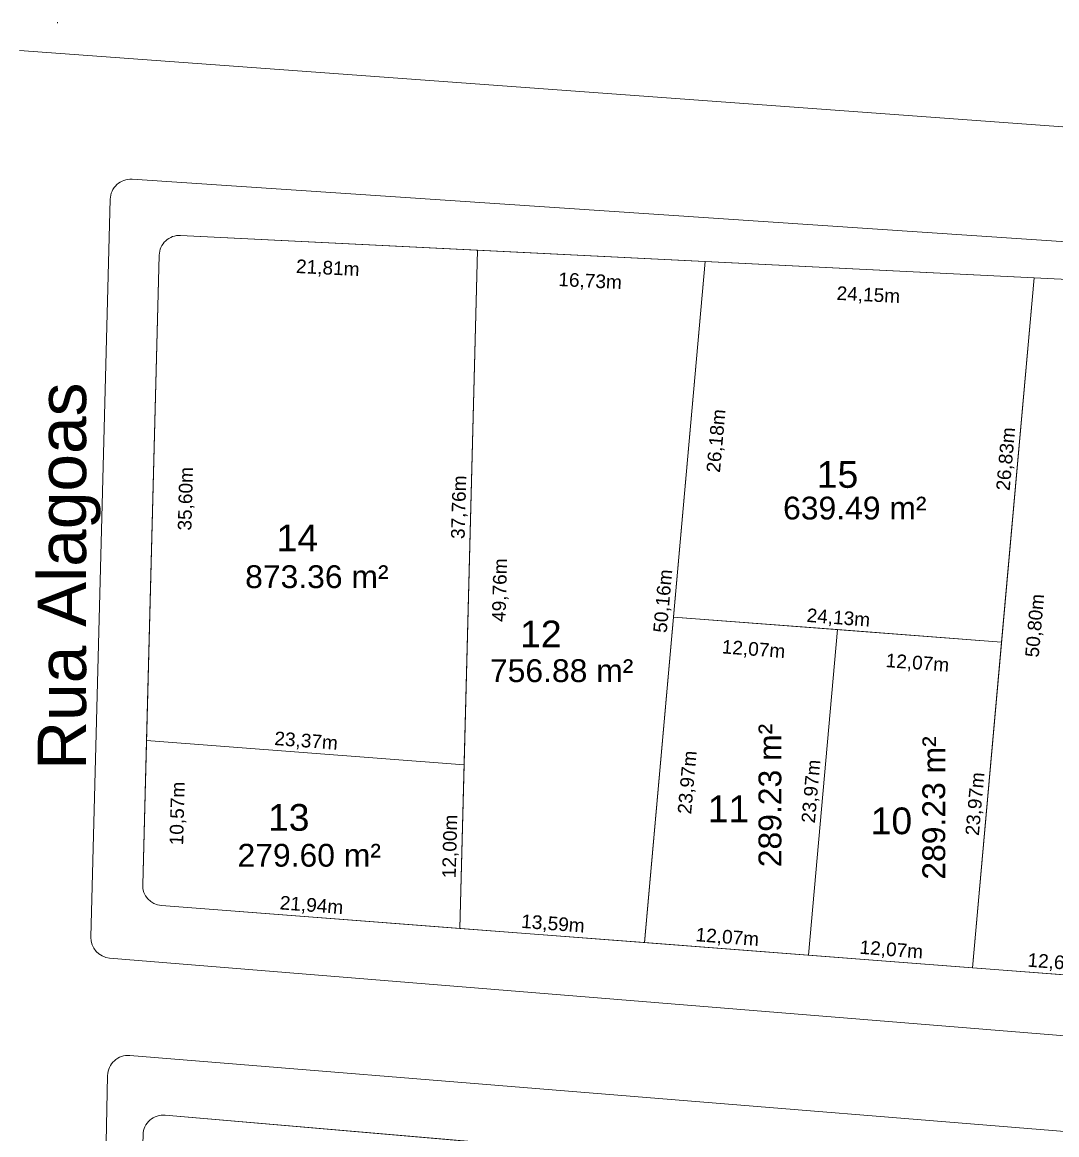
# Model space of a CAD drawing. Header units: metres. Extents: x 3808 to 8215, y 2374 to 6187.
# Drawn here: x 5231 to 5306.9, y 5764.2 to 5845.8 of the extents above; entities that cross this region are included whole.
import ezdxf
from ezdxf.enums import TextEntityAlignment as Align

# ---------------------------------------------------------------- set-up
doc = ezdxf.new("R2010")
doc.units = ezdxf.units.M
doc.linetypes.add('CONTINUO', pattern=[0])
for name, color, linetype in [('Areas Lotes', 1, 'Continuous'), ('Calçada', 8, 'Continuous'), ('COTAS', 7, 'Continuous'), ('Lote', 7, 'Continuous'), ('Nome das Ruas', 7, 'Continuous'), ('Nº Lote', 7, 'Continuous'), ('q', 9, 'CONTINUO'), ('quadras', 7, 'Continuous')]:
    doc.layers.add(name, color=color, linetype=linetype)
doc.styles.add('Arial', font='arial.ttf')
doc.dimstyles.new('Copy(2) of ISO-25', dxfattribs={"dimtxt": 1, "dimasz": 2.5, "dimexe": 1.25, "dimexo": 0.625, "dimgap": 0.2, "dimtad": 1, "dimtoh": 1, "dimlfac": 1, "dimzin": 1, "dimtxsty": 'Arial', "dimblk": 'NONE', "dimcen": 0, "dimse1": 1, "dimse2": 1, "dimsd1": 1, "dimsd2": 1, "dimclrt": 256, "dimaunit": 1, "dimadec": 3, "dimazin": 0, "dimtfac": 1, "dimtmove": 0, "dimatfit": 3, "dimldrblk": 'NONE', "dimfxl": 1, "dimtolj": 1, "dimtzin": 0, "dimarcsym": 0})

# ---------------------------------------------------------------- blocks, each defined once
blk = doc.blocks.new('*D550')
at = {"layer": 'Defpoints', "color": 0, "linetype": 'Continuous', "transparency": 16777216}
for p in [(5300.694, 5776.46), (5300.694, 5776.46), (5313.294, 5775.495)]:
    blk.add_point(p, dxfattribs=at)
at = {"layer": 'COTAS', "linetype": 'Continuous', "lineweight": 5, "transparency": 16777216, "insert": (5307.055, 5776.776), "char_height": 1, "attachment_point": 5, "rotation": 355.62034, "style": 'Arial'}
blk.add_mtext('\\A1;12,64m', dxfattribs=at)
blk = doc.blocks.new('_None')
blk = doc.blocks.new('*D551')
at = {"layer": 'Defpoints', "color": 0, "linetype": 'Continuous', "transparency": 16777216}
for p in [(5288.663, 5777.382), (5288.663, 5777.382), (5300.694, 5776.46)]:
    blk.add_point(p, dxfattribs=at)
at = {"layer": 'COTAS', "linetype": 'Continuous', "lineweight": 5, "transparency": 16777216, "insert": (5294.74, 5777.719), "char_height": 1, "attachment_point": 5, "rotation": 355.62034, "style": 'Arial'}
blk.add_mtext('\\A1;12,07m', dxfattribs=at)
blk = doc.blocks.new('*D552')
at = {"layer": 'Defpoints', "color": 0, "linetype": 'Continuous', "transparency": 16777216}
for p in [(5276.63, 5778.294), (5276.631, 5778.303), (5288.663, 5777.382)]:
    blk.add_point(p, dxfattribs=at)
at = {"layer": 'COTAS', "linetype": 'Continuous', "lineweight": 5, "transparency": 16777216, "insert": (5282.708, 5778.641), "char_height": 1, "attachment_point": 5, "rotation": 355.62034, "style": 'Arial'}
blk.add_mtext('\\A1;12,07m', dxfattribs=at)
blk = doc.blocks.new('*D553')
at = {"layer": 'Defpoints', "color": 0, "linetype": 'Continuous', "transparency": 16777216}
for p in [(5263.079, 5779.341), (5263.079, 5779.341), (5276.63, 5778.294)]:
    blk.add_point(p, dxfattribs=at)
at = {"layer": 'COTAS', "linetype": 'Continuous', "lineweight": 5, "transparency": 16777216, "insert": (5269.916, 5779.621), "char_height": 1, "attachment_point": 5, "rotation": 355.62034, "style": 'Arial'}
blk.add_mtext('\\A1;13,59m', dxfattribs=at)
blk = doc.blocks.new('*D554')
at = {"layer": 'Defpoints', "color": 0, "linetype": 'Continuous', "transparency": 16777216}
for p in [(5241.205, 5781.016), (5241.205, 5781.016), (5263.079, 5779.341)]:
    blk.add_point(p, dxfattribs=at)
at = {"layer": 'COTAS', "linetype": 'Continuous', "lineweight": 5, "transparency": 16777216, "insert": (5252.203, 5780.977), "char_height": 1, "attachment_point": 5, "rotation": 355.62034, "style": 'Arial'}
blk.add_mtext('\\A1;21,94m', dxfattribs=at)
blk = doc.blocks.new('*D555')
at = {"layer": 'Defpoints', "color": 0, "linetype": 'Continuous', "transparency": 16777216}
for p in [(5240.097, 5793.121), (5263.394, 5791.337), (5263.394, 5791.337)]:
    blk.add_point(p, dxfattribs=at)
at = {"layer": 'COTAS', "linetype": 'Continuous', "lineweight": 5, "transparency": 16777216, "insert": (5251.807, 5793.028), "char_height": 1, "attachment_point": 5, "rotation": 355.62034, "style": 'Arial'}
blk.add_mtext('\\A1;23,37m', dxfattribs=at)
blk = doc.blocks.new('*D556')
at = {"layer": 'Defpoints', "color": 0, "linetype": 'Continuous', "transparency": 16777216}
for p in [(5240.097, 5793.121), (5243.379, 5793.035), (5239.82, 5782.551)]:
    blk.add_point(p, dxfattribs=at)
at = {"layer": 'COTAS', "linetype": 'Continuous', "lineweight": 5, "transparency": 16777216, "insert": (5242.439, 5787.771), "char_height": 1, "attachment_point": 5, "rotation": 88.49711, "style": 'Arial'}
blk.add_mtext('\\A1;10,57m', dxfattribs=at)
blk = doc.blocks.new('*D557')
at = {"layer": 'Defpoints', "color": 0, "linetype": 'Continuous', "transparency": 16777216}
for p in [(5241.031, 5828.707), (5244.312, 5828.621), (5240.097, 5793.121)]:
    blk.add_point(p, dxfattribs=at)
at = {"layer": 'COTAS', "linetype": 'Continuous', "lineweight": 5, "transparency": 16777216, "insert": (5243.045, 5810.849), "char_height": 1, "attachment_point": 5, "rotation": 88.49711, "style": 'Arial'}
blk.add_mtext('\\A1;35,60m', dxfattribs=at)
blk = doc.blocks.new('*D558')
at = {"layer": 'Defpoints', "color": 0, "linetype": 'Continuous', "transparency": 16777216}
for p in [(5242.605, 5830.166), (5264.384, 5829.085), (5264.249, 5826.363)]:
    blk.add_point(p, dxfattribs=at)
at = {"layer": 'COTAS', "linetype": 'Continuous', "lineweight": 5, "transparency": 16777216, "insert": (5253.399, 5827.704), "char_height": 1, "attachment_point": 5, "rotation": 357.15682, "style": 'Arial'}
blk.add_mtext('\\A1;21,81m', dxfattribs=at)
blk = doc.blocks.new('*D559')
at = {"layer": 'Defpoints', "color": 0, "linetype": 'Continuous', "transparency": 16777216}
for p in [(5264.384, 5829.085), (5281.092, 5828.255), (5280.957, 5825.533)]:
    blk.add_point(p, dxfattribs=at)
at = {"layer": 'COTAS', "linetype": 'Continuous', "lineweight": 5, "transparency": 16777216, "insert": (5272.643, 5826.748), "char_height": 1, "attachment_point": 5, "rotation": 357.15682, "style": 'Arial'}
blk.add_mtext('\\A1;16,73m', dxfattribs=at)
blk = doc.blocks.new('*D560')
at = {"layer": 'Defpoints', "color": 0, "linetype": 'Continuous', "transparency": 16777216}
for p in [(5281.092, 5828.255), (5305.21, 5827.057), (5305.075, 5824.335)]:
    blk.add_point(p, dxfattribs=at)
at = {"layer": 'COTAS', "linetype": 'Continuous', "lineweight": 5, "transparency": 16777216, "insert": (5293.055, 5825.734), "char_height": 1, "attachment_point": 5, "rotation": 357.15682, "style": 'Arial'}
blk.add_mtext('\\A1;24,15m', dxfattribs=at)
blk = doc.blocks.new('*D561')
at = {"layer": 'Defpoints', "color": 0, "linetype": 'Continuous', "transparency": 16777216}
for p in [(5305.21, 5827.057), (5318.033, 5826.42), (5317.897, 5823.698)]:
    blk.add_point(p, dxfattribs=at)
at = {"layer": 'COTAS', "linetype": 'Continuous', "lineweight": 5, "transparency": 16777216, "insert": (5311.526, 5824.817), "char_height": 1, "attachment_point": 5, "rotation": 357.15682, "style": 'Arial'}
blk.add_mtext('\\A1;12,84m', dxfattribs=at)
blk = doc.blocks.new('*D584')
at = {"layer": 'Defpoints', "color": 0, "linetype": 'Continuous', "transparency": 16777216}
for p in [(5305.21, 5827.057), (5300.694, 5776.46), (5303.887, 5776.175)]:
    blk.add_point(p, dxfattribs=at)
at = {"layer": 'COTAS', "linetype": 'Continuous', "lineweight": 5, "transparency": 16777216, "insert": (5305.347, 5801.545), "char_height": 1, "attachment_point": 5, "rotation": 84.90007, "style": 'Arial'}
blk.add_mtext('\\A1;50,80m', dxfattribs=at)
blk = doc.blocks.new('*D585')
at = {"layer": 'Defpoints', "color": 0, "linetype": 'Continuous', "transparency": 16777216}
for p in [(5302.825, 5800.337), (5302.825, 5800.337), (5300.694, 5776.46)]:
    blk.add_point(p, dxfattribs=at)
at = {"layer": 'COTAS', "linetype": 'Continuous', "lineweight": 5, "transparency": 16777216, "insert": (5300.962, 5788.47), "char_height": 1, "attachment_point": 5, "rotation": 84.90007, "style": 'Arial'}
blk.add_mtext('\\A1;23,97m', dxfattribs=at)
blk = doc.blocks.new('*D586')
at = {"layer": 'Defpoints', "color": 0, "linetype": 'Continuous', "transparency": 16777216}
for p in [(5305.21, 5827.057), (5305.21, 5827.057), (5302.825, 5800.337)]:
    blk.add_point(p, dxfattribs=at)
at = {"layer": 'COTAS', "linetype": 'Continuous', "lineweight": 5, "transparency": 16777216, "insert": (5303.22, 5813.768), "char_height": 1, "attachment_point": 5, "rotation": 84.90007, "style": 'Arial'}
blk.add_mtext('\\A1;26,83m', dxfattribs=at)
blk = doc.blocks.new('*D587')
at = {"layer": 'Defpoints', "color": 0, "linetype": 'Continuous', "transparency": 16777216}
for p in [(5290.794, 5801.258), (5302.825, 5800.337), (5302.607, 5797.487)]:
    blk.add_point(p, dxfattribs=at)
at = {"layer": 'COTAS', "linetype": 'Continuous', "lineweight": 5, "transparency": 16777216, "insert": (5296.653, 5798.746), "char_height": 1, "attachment_point": 5, "rotation": 355.62034, "style": 'Arial'}
blk.add_mtext('\\A1;12,07m', dxfattribs=at)
blk = doc.blocks.new('*D588')
at = {"layer": 'Defpoints', "color": 0, "linetype": 'Continuous', "transparency": 16777216}
for p in [(5278.763, 5802.18), (5290.794, 5801.258), (5278.552, 5799.412)]:
    blk.add_point(p, dxfattribs=at)
at = {"layer": 'COTAS', "linetype": 'Continuous', "lineweight": 5, "transparency": 16777216, "insert": (5284.628, 5799.75), "char_height": 1, "attachment_point": 5, "rotation": 355.62034, "style": 'Arial'}
blk.add_mtext('\\A1;12,07m', dxfattribs=at)
blk = doc.blocks.new('*D589')
at = {"layer": 'Defpoints', "color": 0, "linetype": 'Continuous', "transparency": 16777216}
for p in [(5278.763, 5802.18), (5302.825, 5800.337), (5302.825, 5800.337)]:
    blk.add_point(p, dxfattribs=at)
at = {"layer": 'COTAS', "linetype": 'Continuous', "lineweight": 5, "transparency": 16777216, "insert": (5290.855, 5802.057), "char_height": 1, "attachment_point": 5, "rotation": 355.62034, "style": 'Arial'}
blk.add_mtext('\\A1;24,13m', dxfattribs=at)
blk = doc.blocks.new('*D590')
at = {"layer": 'Defpoints', "color": 0, "linetype": 'Continuous', "transparency": 16777216}
for p in [(5281.092, 5828.255), (5283.925, 5828.002), (5278.763, 5802.18)]:
    blk.add_point(p, dxfattribs=at)
at = {"layer": 'COTAS', "linetype": 'Continuous', "lineweight": 5, "transparency": 16777216, "insert": (5281.968, 5815.091), "char_height": 1, "attachment_point": 5, "rotation": 84.89684, "style": 'Arial'}
blk.add_mtext('\\A1;26,18m', dxfattribs=at)
blk = doc.blocks.new('*D591')
at = {"layer": 'Defpoints', "color": 0, "linetype": 'Continuous', "transparency": 16777216}
for p in [(5281.092, 5828.255), (5276.63, 5778.294), (5276.63, 5778.294)]:
    blk.add_point(p, dxfattribs=at)
at = {"layer": 'COTAS', "linetype": 'Continuous', "lineweight": 5, "transparency": 16777216, "insert": (5278.063, 5803.346), "char_height": 1, "attachment_point": 5, "rotation": 84.89684, "style": 'Arial'}
blk.add_mtext('\\A1;50,16m', dxfattribs=at)
blk = doc.blocks.new('*D592')
at = {"layer": 'Defpoints', "color": 0, "linetype": 'Continuous', "transparency": 16777216}
for p in [(5264.384, 5829.085), (5267.544, 5829.002), (5263.079, 5779.341)]:
    blk.add_point(p, dxfattribs=at)
at = {"layer": 'COTAS', "linetype": 'Continuous', "lineweight": 5, "transparency": 16777216, "insert": (5266.09, 5804.151), "char_height": 1, "attachment_point": 5, "rotation": 88.49711, "style": 'Arial'}
blk.add_mtext('\\A1;49,76m', dxfattribs=at)
blk = doc.blocks.new('*D593')
at = {"layer": 'Defpoints', "color": 0, "linetype": 'Continuous', "transparency": 16777216}
for p in [(5263.394, 5791.337), (5263.394, 5791.337), (5263.079, 5779.341)]:
    blk.add_point(p, dxfattribs=at)
at = {"layer": 'COTAS', "linetype": 'Continuous', "lineweight": 5, "transparency": 16777216, "insert": (5262.436, 5785.36), "char_height": 1, "attachment_point": 5, "rotation": 88.49711, "style": 'Arial'}
blk.add_mtext('\\A1;12,00m', dxfattribs=at)
blk = doc.blocks.new('*D594')
at = {"layer": 'Defpoints', "color": 0, "linetype": 'Continuous', "transparency": 16777216}
for p in [(5264.384, 5829.085), (5264.384, 5829.085), (5263.394, 5791.337)]:
    blk.add_point(p, dxfattribs=at)
at = {"layer": 'COTAS', "linetype": 'Continuous', "lineweight": 5, "transparency": 16777216, "insert": (5263.089, 5810.232), "char_height": 1, "attachment_point": 5, "rotation": 88.49711, "style": 'Arial'}
blk.add_mtext('\\A1;37,76m', dxfattribs=at)
blk = doc.blocks.new('*D609')
at = {"layer": 'Defpoints', "color": 0, "linetype": 'Continuous', "transparency": 16777216}
for p in [(5290.794, 5801.258), (5288.663, 5777.382), (5288.663, 5777.382)]:
    blk.add_point(p, dxfattribs=at)
at = {"layer": 'COTAS', "linetype": 'Continuous', "lineweight": 5, "transparency": 16777216, "insert": (5288.931, 5789.391), "char_height": 1, "attachment_point": 5, "rotation": 84.89846, "style": 'Arial'}
blk.add_mtext('\\A1;23,97m', dxfattribs=at)
blk = doc.blocks.new('*D610')
at = {"layer": 'Defpoints', "color": 0, "linetype": 'Continuous', "transparency": 16777216}
for p in [(5278.763, 5802.18), (5281.718, 5801.916), (5276.631, 5778.303)]:
    blk.add_point(p, dxfattribs=at)
at = {"layer": 'COTAS', "linetype": 'Continuous', "lineweight": 5, "transparency": 16777216, "insert": (5279.854, 5790.049), "char_height": 1, "attachment_point": 5, "rotation": 84.89684, "style": 'Arial'}
blk.add_mtext('\\A1;23,97m', dxfattribs=at)
blk = doc.blocks.new('*D651')
at = {"layer": 'Defpoints', "color": 0, "linetype": 'Continuous', "transparency": 16777216}
for p in [(5241.474, 5765.655), (5241.258, 5763.198), (5264.824, 5762.547)]:
    blk.add_point(p, dxfattribs=at)
at = {"layer": 'COTAS', "linetype": 'Continuous', "lineweight": 5, "transparency": 16777216, "insert": (5253.049, 5762.966), "char_height": 1, "attachment_point": 5, "rotation": 354.9774, "style": 'Arial'}
blk.add_mtext('\\A1;23,53m', dxfattribs=at)

msp = doc.modelspace()

# ---------------------------------------------------------------- linework, layer by layer
at = {"layer": 'Calçada', "linetype": 'Continuous', "lineweight": 5}
for p, q in [((5239.037, 5834.282), (5423.618, 5821.955)), ((5237.438, 5832.825), (5236.018, 5778.706)), ((5241.031, 5828.707), (5239.82, 5782.551)), ((5237.395, 5777.172), (5387.925, 5764.918)), ((5238.869, 5770.028), (5387.847, 5757.902)), ((5237.248, 5768.563), (5235.933, 5701.248))]:
    msp.add_line(p, q, dxfattribs=at)
for centre, start, end in [((5238.937, 5832.786), 86.17911, 178.49711), ((5237.517, 5778.667), 178.49711, 265.34635), ((5238.748, 5768.533), 85.34635, 178.88114)]:
    msp.add_arc(centre, 1.5, start, end, dxfattribs=at)
at = {"layer": 'Lote', "lineweight": 5}
for p, q in [((5263.079, 5779.341), (5264.384, 5829.085)), ((5276.63, 5778.294), (5281.092, 5828.255)), ((5300.694, 5776.46), (5305.21, 5827.057)), ((5302.825, 5800.337), (5278.763, 5802.18)), ((5263.394, 5791.337), (5240.097, 5793.121))]:
    msp.add_line(p, q, dxfattribs=at)
at = {"layer": 'Lote', "linetype": 'Continuous', "lineweight": 5}
msp.add_line((5288.662, 5777.377), (5290.794, 5801.258), dxfattribs=at)
at = {"layer": 'Lote', "linetype": 'Continuous', "lineweight": 5, "flags": 128}
for points in [[(5263.394, 5791.337), (5264.384, 5829.085), (5242.605, 5830.166, 0.421082), (5241.031, 5828.707), (5240.097, 5793.121)], [(5240.097, 5793.121), (5239.82, 5782.551, 0.399583), (5241.205, 5781.016), (5263.079, 5779.341), (5263.394, 5791.337)], [(5265.172, 5741.061), (5264.824, 5763.641), (5241.474, 5765.655, 0.428443), (5239.846, 5764.217), (5239.007, 5741.942)]]:
    msp.add_lwpolyline(points, format="xyb", close=True, dxfattribs=at)
for points in [[(5263.079, 5779.341), (5276.631, 5778.303), (5281.092, 5828.255), (5264.384, 5829.085)], [(5302.825, 5800.337), (5305.21, 5827.057), (5281.092, 5828.255), (5278.763, 5802.18)], [(5300.694, 5776.46), (5313.294, 5775.495), (5318.033, 5826.42), (5305.21, 5827.057)], [(5276.631, 5778.303), (5288.663, 5777.382), (5290.794, 5801.258), (5278.763, 5802.18)], [(5288.663, 5777.382), (5300.694, 5776.46), (5302.825, 5800.337), (5290.794, 5801.258)]]:
    msp.add_lwpolyline(points, close=True, dxfattribs=at)
at = {"layer": 'q', "linetype": 'Continuous', "lineweight": 5}
for p, q in [((5233.572, 5845.717), (5233.579, 5845.796)), ((5230.791, 5843.714), (5437.488, 5828.597))]:
    msp.add_line(p, q, dxfattribs=at)
at = {"layer": 'quadras', "lineweight": 5}
for p, q in [((5242.605, 5830.166), (5420.634, 5821.325)), ((5239.82, 5782.551), (5241.031, 5828.707)), ((5385.322, 5769.979), (5241.205, 5781.016)), ((5241.474, 5765.655), (5385.21, 5753.262))]:
    msp.add_line(p, q, dxfattribs=at)
for centre, start, end in [((5242.53, 5828.668), 87.15682, 178.49711), ((5241.319, 5782.512), 178.49711, 265.62034), ((5241.345, 5764.16), 85.07238, 177.84188)]:
    msp.add_arc(centre, 1.5, start, end, dxfattribs=at)

# ---------------------------------------------------------------- texts
at = {"layer": 'Areas Lotes', "linetype": 'Continuous', "lineweight": 5, "style": 'Arial'}
for s, p in [('639.49 m²', (5286.802, 5809.335)), ('873.36 m²', (5247.338, 5804.304)), ('756.88 m²', (5265.298, 5797.412)), ('279.60 m²', (5246.779, 5783.875))]:
    msp.add_text(s, height=1.6726, dxfattribs=at).set_placement(p)
at = {"layer": 'Areas Lotes', "lineweight": 5, "style": 'Arial'}
for p in [(5286.671, 5783.835), (5298.692, 5782.92)]:
    msp.add_text('289.23 m²', height=1.6726, rotation=90, dxfattribs=at).set_placement(p)
at = {"layer": 'Nome das Ruas', "lineweight": 5, "style": 'Arial'}
msp.add_text('Rua Alagoas', height=3.55, rotation=90, dxfattribs=at).set_placement((5235.674, 5790.981, 165.916))
at = {"layer": 'Nº Lote', "linetype": 'Continuous', "lineweight": 5, "style": 'Arial'}
for s, p in [('15', (5290.794, 5811.656)), ('14', (5251.165, 5807.004)), ('12', (5269.03, 5799.962)), ('11', (5282.795, 5787.135)), ('13', (5250.536, 5786.508)), ('10', (5294.746, 5786.255))]:
    msp.add_text(s, height=1.96, dxfattribs=at).set_placement(p, align=Align.CENTER)

# ---------------------------------------------------------------- dimensions: what is measured, and where the dimension line sits
at = {"layer": 'COTAS', "linetype": 'Continuous', "lineweight": 5}
for p1, p2, distance, picture, middle in [((5242.605, 5830.166), (5264.384, 5829.085), -2.725, '*D558', (5253.399, 5827.704)), ((5263.394, 5791.337), (5264.384, 5829.085), 0, '*D594', (5263.089, 5810.232)), ((5263.079, 5779.341), (5264.384, 5829.085), -3.16, '*D592', (5266.09, 5804.151)), ((5281.092, 5828.255), (5276.63, 5778.294), 0, '*D591', (5278.063, 5803.346)), ((5305.21, 5827.057), (5300.694, 5776.46), 3.206, '*D584', (5305.347, 5801.545)), ((5302.825, 5800.337), (5305.21, 5827.057), 0, '*D586', (5303.22, 5813.768)), ((5278.763, 5802.18), (5302.825, 5800.337), 0, '*D589', (5290.855, 5802.057)), ((5276.631, 5778.303), (5278.763, 5802.18), -2.967, '*D610', (5279.854, 5790.049)), ((5290.794, 5801.258), (5278.763, 5802.18), 2.775, '*D588', (5284.628, 5799.75)), ((5290.794, 5801.258), (5288.663, 5777.382), 0, '*D609', (5288.931, 5789.391)), ((5290.794, 5801.258), (5302.825, 5800.337), -2.858, '*D587', (5296.653, 5798.746)), ((5300.694, 5776.46), (5302.825, 5800.337), 0, '*D585', (5300.962, 5788.47)), ((5240.097, 5793.121), (5263.394, 5791.337), 0, '*D555', (5251.807, 5793.028)), ((5239.82, 5782.551), (5240.097, 5793.121), -3.283, '*D556', (5242.439, 5787.771)), ((5263.079, 5779.341), (5263.394, 5791.337), 0, '*D593', (5262.436, 5785.36))]:
    dim = msp.add_aligned_dim(p1=p1, p2=p2, distance=distance, dimstyle='Copy(2) of ISO-25', override={"dimpost": 'm'}, dxfattribs=at)
    dim.commit()
    dim.dimension.update_dxf_attribs({"geometry": picture, "text_midpoint": middle})
for base, p1, p2, angle, picture, middle in [((5280.957, 5825.533), (5264.384, 5829.085), (5281.092, 5828.255), 177.15682, '*D559', (5272.643, 5826.748)), ((5244.312, 5828.621), (5240.097, 5793.121), (5241.031, 5828.707), 268.49711, '*D557', (5243.045, 5810.849)), ((5305.075, 5824.335), (5281.092, 5828.255), (5305.21, 5827.057), 177.15682, '*D560', (5293.055, 5825.734)), ((5317.897, 5823.698), (5305.21, 5827.057), (5318.033, 5826.42), 177.15682, '*D561', (5311.526, 5824.817)), ((5241.205, 5781.016), (5263.079, 5779.341), (5241.205, 5781.016), 355.62034, '*D554', (5252.203, 5780.977)), ((5263.079, 5779.341), (5276.63, 5778.294), (5263.079, 5779.341), 355.62034, '*D553', (5269.916, 5779.621)), ((5276.631, 5778.303), (5288.663, 5777.382), (5276.63, 5778.294), 355.62034, '*D552', (5282.708, 5778.641)), ((5288.663, 5777.382), (5300.694, 5776.46), (5288.663, 5777.382), 355.62034, '*D551', (5294.74, 5777.719)), ((5300.694, 5776.46), (5313.294, 5775.495), (5300.694, 5776.46), 355.62034, '*D550', (5307.055, 5776.776)), ((5241.258, 5763.198), (5264.824, 5762.547), (5241.474, 5765.655), 354.9774, '*D651', (5253.049, 5762.966))]:
    dim = msp.add_linear_dim(base=base, p1=p1, p2=p2, angle=angle, dimstyle='Copy(2) of ISO-25', override={"dimpost": 'm', "dimtmove": 1}, dxfattribs=at)
    dim.commit()
    dim.dimension.update_dxf_attribs({"geometry": picture, "text_midpoint": middle})
dim = msp.add_linear_dim(base=(5283.925, 5828.002), p1=(5278.763, 5802.18), p2=(5281.092, 5828.255), angle=84.89684, dimstyle='Copy(2) of ISO-25', override={"dimpost": 'm'}, dxfattribs=at)
dim.commit()
dim.dimension.update_dxf_attribs({"geometry": '*D590', "text_midpoint": (5282.765, 5815.02), "dimtype": 161})

doc.saveas('drawing.dxf')
